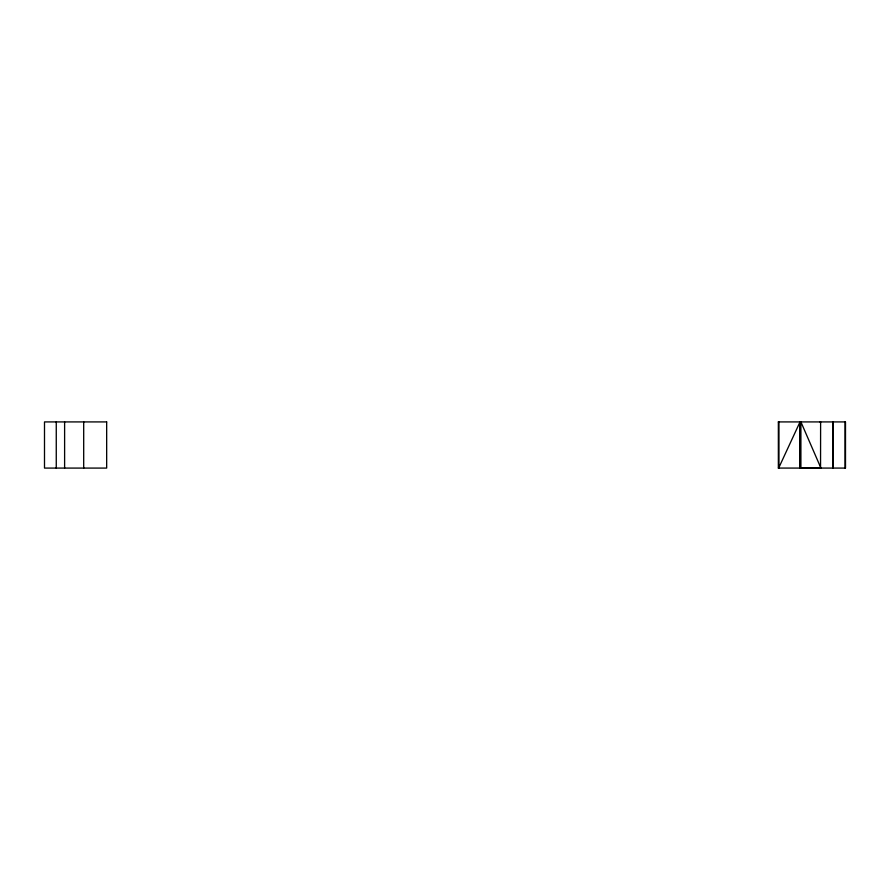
<?xml version="1.0" encoding="UTF-8"?>
<svg xmlns="http://www.w3.org/2000/svg" width="890" height="890" viewBox="0 0 890 890"><rect width="100%" height="100%" fill="white"/><g stroke="black" fill="none" stroke-linecap="round" stroke-linejoin="round"><path stroke-width="1.33" d="M778.65 468.084L800.021 421.927M820.547 468.084L820.613 421.916M778.361 468.073L778.939 468.084L778.939 421.916L778.361 421.916L778.361 468.073L820.914 468.084L820.035 468.084L820.925 468.073L800.911 421.927L799.721 421.927L799.721 468.073L845.5 468.084L845.5 421.916L819.89 421.916M820.535 421.916L778.361 421.916M845.066 421.916L845.066 468.084M833.196 421.916L833.129 468.084M832.695 421.916L832.751 468.084M800.9 468.073L800.9 421.938L800.31 421.927L800.31 468.084M83.693 421.916L83.693 468.084M64.614 421.916L64.614 468.084M56.259 421.916L56.259 468.084M106.666 421.916L44.5 421.916L44.5 468.084L106.666 468.084L106.666 421.916"/></g></svg>
